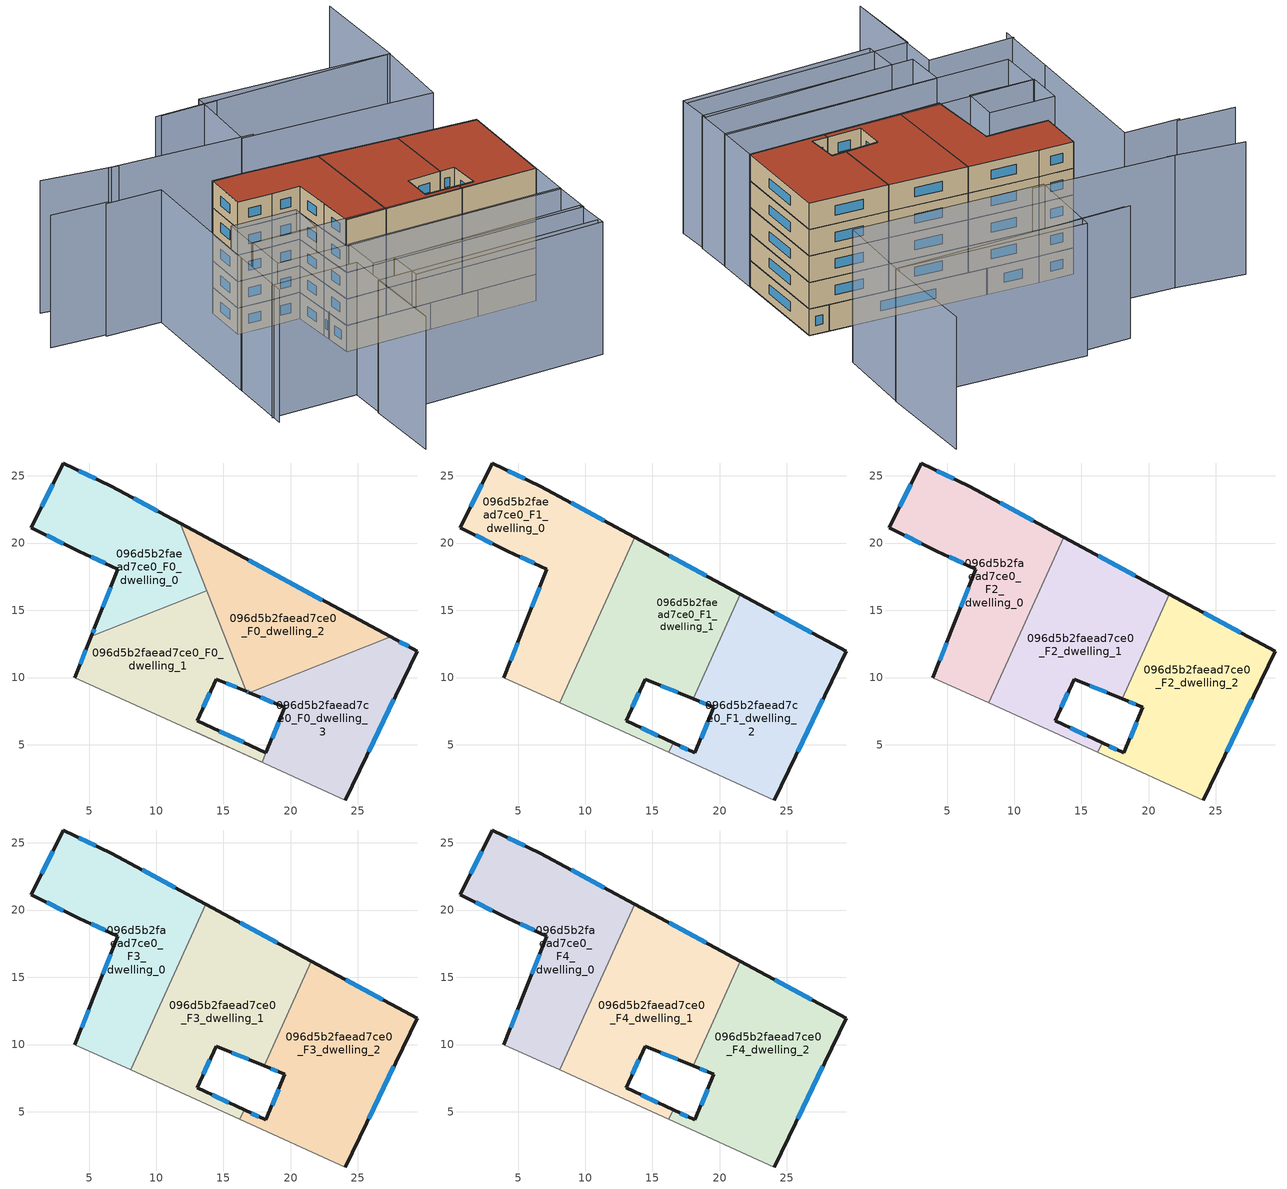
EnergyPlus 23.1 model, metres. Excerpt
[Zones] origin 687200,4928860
096d5b2faead7ce0_F0_dwelling_0
 floor ground (EU_floor_Construction): 13.76,16.45 11.78,21.46 6.65,24.23 3.07,25.96 0.71,21.13 4.23,19.41 7.14,18.07 5.47,13.86 5.16,13.07 z0
 wall outside (EU_wall_Construction): 5.16,13.07 5.47,13.86 7.14,18.07 4.23,19.41 0.71,21.13 3.07,25.96 6.65,24.23 11.78,21.46 z0:3
 wall to 096d5b2faead7ce0_F0_dwelling_1 (EU_wall_Construction): 13.76,16.45 5.16,13.07 z0:3
 wall to 096d5b2faead7ce0_F0_dwelling_2 (EU_wall_Construction): 11.78,21.46 13.76,16.45 z0:3
 window (EU_Window_Construction): 5.26,13.33 5.37,13.6 / 6.02,15.23 6.6,16.7 / 6.2,18.5 5.18,18.97 / 3.09,19.97 1.86,20.57 / 1.48,22.7 2.31,24.39 / 4.24,25.4 5.49,24.79 / 8.32,23.33 10.12,22.36 z0.98:2.02
096d5b2faead7ce0_F0_dwelling_1
 floor ground (EU_floor_Construction): 17.87,3.7 18.16,4.39 13.03,6.78 14.46,9.88 16.7,8.96 13.76,16.45 5.16,13.07 3.95,10 z0
 wall outside (EU_wall_Construction): 3.95,10 5.16,13.07 / 16.7,8.96 14.46,9.88 13.03,6.78 18.16,4.39 z0:3
 wall to 096d5b2faead7ce0_F0_dwelling_3 (EU_wall_Construction): 18.16,4.39 17.87,3.7 z0:3
 wall adiabatic (EU_wall_Construction): 17.87,3.7 3.95,10 z0:3
 wall to 096d5b2faead7ce0_F0_dwelling_2 (EU_wall_Construction): 13.76,16.45 16.7,8.96 z0:3
 window (EU_Window_Construction): 14.7,6 16.49,5.17 / 4.35,11 4.77,12.07 / 15.97,9.26 15.19,9.58 / 14,8.87 13.5,7.79 z0.98:2.02
096d5b2faead7ce0_F0_dwelling_2
 floor ground (EU_floor_Construction): 27.45,13.02 11.78,21.46 16.7,8.96 16.91,8.87 z0
 wall outside (EU_wall_Construction): 11.78,21.46 27.45,13.02 / 16.91,8.87 16.7,8.96 z0:3
 wall to 096d5b2faead7ce0_F0_dwelling_3 (EU_wall_Construction): 27.45,13.02 16.91,8.87 z0:3
 window (EU_Window_Construction): 16.88,18.72 22.36,15.76 / 16.84,8.9 16.77,8.93 z0.98:2.02
096d5b2faead7ce0_F0_dwelling_3
 floor ground (EU_floor_Construction): 24.05,0.89 29.4,11.97 27.45,13.02 16.91,8.87 19.55,7.79 17.87,3.7 12.88,5.95 z0
 wall outside (EU_wall_Construction): 18.16,4.39 19.55,7.79 16.91,8.87 / 27.45,13.02 29.4,11.97 24.05,0.89 z0:3
 wall adiabatic (EU_wall_Construction): 12.89,5.96 17.87,3.7 / 24.05,0.89 12.88,5.95 z0:3
 window (EU_Window_Construction): 18.62,5.49 19.1,6.68 / 18.69,8.14 17.77,8.52 / 28.09,12.68 28.77,12.31 / 27.66,8.36 25.79,4.49 z0.98:2.02
096d5b2faead7ce0_F1_dwelling_0
 floor to 096d5b2faead7ce0_F0_dwelling_0 (EU_floor_Construction): 11.48,15.55 12.88,18.66 11.78,21.46 6.65,24.23 3.07,25.96 0.71,21.13 4.23,19.41 7.14,18.07 5.47,13.86 5.16,13.07 z3
 floor to 096d5b2faead7ce0_F0_dwelling_1 (EU_floor_Construction): 8.11,8.11 11.48,15.55 5.16,13.07 3.95,10 z3
 floor to 096d5b2faead7ce0_F0_dwelling_2 (EU_floor_Construction): 12.89,18.66 13.69,20.44 11.78,21.46 z3
 wall outside (EU_wall_Construction): 3.95,10 5.47,13.86 7.14,18.07 4.23,19.41 0.71,21.13 3.07,25.96 6.65,24.23 13.69,20.44 z3:6
 wall to 096d5b2faead7ce0_F1_dwelling_1 (EU_wall_Construction): 13.69,20.44 8.11,8.11 z3:6
 wall adiabatic (EU_wall_Construction): 8.11,8.11 3.95,10 z3:6
 window (EU_Window_Construction): 1.48,22.7 2.31,24.39 / 4.24,25.4 5.49,24.79 / 8.94,23 11.4,21.67 / 4.45,11.25 4.98,12.6 / 6.02,15.23 6.6,16.7 / 6.2,18.5 5.18,18.97 / 3.09,19.97 1.86,20.57 z3.98:5.02
096d5b2faead7ce0_F1_dwelling_1
 floor outside (EU_floor_Construction): 16.22,4.44 8.11,8.11 16.22,4.44 16.54,5.14 13.03,6.78 16.54,5.14 z3
 floor to 096d5b2faead7ce0_F0_dwelling_1 (EU_floor_Construction): 16.22,4.44 16.54,5.14 13.03,6.78 14.46,9.88 16.7,8.96 13.76,16.45 11.48,15.55 8.11,8.11 z3
 floor to 096d5b2faead7ce0_F0_dwelling_0 (EU_floor_Construction): 13.76,16.45 12.88,18.66 11.48,15.55 z3
 floor to 096d5b2faead7ce0_F0_dwelling_2 (EU_floor_Construction): 18.51,9.5 21.54,16.2 13.69,20.44 12.89,18.66 16.7,8.96 16.91,8.87 z3
 floor to 096d5b2faead7ce0_F0_dwelling_3 (EU_floor_Construction): 18.02,8.42 18.51,9.5 16.91,8.87 z3
 wall outside (EU_wall_Construction): 13.69,20.44 21.54,16.21 / 18.02,8.42 14.46,9.88 13.03,6.78 16.54,5.14 z3:6
 wall to 096d5b2faead7ce0_F1_dwelling_2 (EU_wall_Construction): 16.54,5.14 16.22,4.44 / 21.54,16.21 18.02,8.42 z3:6
 wall adiabatic (EU_wall_Construction): 16.22,4.44 8.11,8.11 z3:6
 window (EU_Window_Construction): 14,8.87 13.5,7.79 / 14.17,6.25 15.4,5.68 / 16.24,19.06 18.99,17.58 / 16.86,8.89 15.62,9.4 z3.98:5.02
096d5b2faead7ce0_F1_dwelling_2
 floor to 096d5b2faead7ce0_F0_dwelling_3 (EU_floor_Construction): 24.05,0.89 29.4,11.97 27.45,13.02 18.51,9.5 18.02,8.42 19.55,7.79 18.16,4.39 17.87,3.7 16.22,4.44 z3
 floor to 096d5b2faead7ce0_F0_dwelling_1 (EU_floor_Construction): 17.87,3.7 18.16,4.39 16.54,5.14 16.22,4.44 z3
 floor to 096d5b2faead7ce0_F0_dwelling_2 (EU_floor_Construction): 27.45,13.02 21.54,16.2 18.51,9.5 z3
 wall outside (EU_wall_Construction): 16.54,5.14 18.16,4.39 19.55,7.79 18.02,8.42 / 21.54,16.21 29.4,11.97 24.05,0.89 z3:6
 wall adiabatic (EU_wall_Construction): 24.05,0.89 16.22,4.44 z3:6
 window (EU_Window_Construction): 17.07,4.9 17.63,4.63 / 18.62,5.49 19.1,6.68 / 19.05,7.99 18.52,8.21 / 24.1,14.83 26.85,13.35 / 27.66,8.36 25.79,4.49 z3.98:5.02
096d5b2faead7ce0_F2_dwelling_0
 floor to 096d5b2faead7ce0_F1_dwelling_0 (EU_floor_Construction): 8.11,8.11 13.69,20.44 6.65,24.23 3.07,25.96 0.71,21.13 4.23,19.41 7.14,18.07 5.47,13.86 3.95,10 z6
 wall outside (EU_wall_Construction): 3.95,10 5.47,13.86 7.14,18.07 4.23,19.41 0.71,21.13 3.07,25.96 6.65,24.23 13.69,20.44 z6:9
 wall to 096d5b2faead7ce0_F2_dwelling_1 (EU_wall_Construction): 13.69,20.44 8.11,8.11 z6:9
 wall adiabatic (EU_wall_Construction): 8.11,8.11 3.95,10 z6:9
 window (EU_Window_Construction): 1.48,22.7 2.31,24.39 / 4.24,25.4 5.49,24.79 / 8.94,23 11.4,21.67 / 4.45,11.25 4.98,12.6 / 6.02,15.23 6.6,16.7 / 6.2,18.5 5.18,18.97 / 3.09,19.97 1.86,20.57 z6.98:8.02
096d5b2faead7ce0_F2_dwelling_1
 floor to 096d5b2faead7ce0_F1_dwelling_1 (EU_floor_Construction): 16.54,5.14 13.03,6.78 14.46,9.88 18.02,8.42 21.54,16.21 13.69,20.44 8.11,8.11 16.22,4.44 z6
 wall outside (EU_wall_Construction): 13.69,20.44 21.54,16.21 / 18.02,8.42 14.46,9.88 13.03,6.78 16.54,5.14 z6:9
 wall to 096d5b2faead7ce0_F2_dwelling_2 (EU_wall_Construction): 16.54,5.14 16.22,4.44 / 21.54,16.21 18.02,8.42 z6:9
 wall adiabatic (EU_wall_Construction): 16.22,4.44 8.11,8.11 z6:9
 window (EU_Window_Construction): 14,8.87 13.5,7.79 / 14.17,6.25 15.4,5.68 / 16.24,19.06 18.99,17.58 / 16.86,8.89 15.62,9.4 z6.98:8.02
096d5b2faead7ce0_F2_dwelling_2
 floor to 096d5b2faead7ce0_F1_dwelling_2 (EU_floor_Construction): 24.05,0.89 29.4,11.97 21.54,16.21 18.02,8.42 19.55,7.79 18.16,4.39 16.54,5.14 16.22,4.44 z6
 wall outside (EU_wall_Construction): 16.54,5.14 18.16,4.39 19.55,7.79 18.02,8.42 / 21.54,16.21 29.4,11.97 24.05,0.89 z6:9
 wall adiabatic (EU_wall_Construction): 24.05,0.89 16.22,4.44 z6:9
 window (EU_Window_Construction): 17.07,4.9 17.63,4.63 / 18.62,5.49 19.1,6.68 / 19.05,7.99 18.52,8.21 / 24.1,14.83 26.85,13.35 / 27.66,8.36 25.79,4.49 z6.98:8.02
096d5b2faead7ce0_F3_dwelling_0
 floor to 096d5b2faead7ce0_F2_dwelling_0 (EU_floor_Construction): 8.11,8.11 13.69,20.44 6.65,24.23 3.07,25.96 0.71,21.13 4.23,19.41 7.14,18.07 5.47,13.86 3.95,10 z9
 wall outside (EU_wall_Construction): 3.95,10 5.47,13.86 7.14,18.07 4.23,19.41 0.71,21.13 3.07,25.96 6.65,24.23 13.69,20.44 z9:12
 wall to 096d5b2faead7ce0_F3_dwelling_1 (EU_wall_Construction): 13.69,20.44 8.11,8.11 z9:12
 wall adiabatic (EU_wall_Construction): 8.11,8.11 3.95,10 z9:12
 window (EU_Window_Construction): 1.48,22.7 2.31,24.39 / 4.24,25.4 5.49,24.79 / 8.94,23 11.4,21.67 / 4.45,11.25 4.98,12.6 / 6.02,15.23 6.6,16.7 / 6.2,18.5 5.18,18.97 / 3.09,19.97 1.86,20.57 z9.98:11.02
096d5b2faead7ce0_F3_dwelling_1
 floor to 096d5b2faead7ce0_F2_dwelling_1 (EU_floor_Construction): 16.54,5.14 13.03,6.78 14.46,9.88 18.02,8.42 21.54,16.21 13.69,20.44 8.11,8.11 16.22,4.44 z9
 wall outside (EU_wall_Construction): 13.69,20.44 21.54,16.21 / 18.02,8.42 14.46,9.88 13.03,6.78 16.54,5.14 z9:12
 wall to 096d5b2faead7ce0_F3_dwelling_2 (EU_wall_Construction): 16.54,5.14 16.22,4.44 / 21.54,16.21 18.02,8.42 z9:12
 wall adiabatic (EU_wall_Construction): 16.22,4.44 8.11,8.11 z9:12
 window (EU_Window_Construction): 14,8.87 13.5,7.79 / 14.17,6.25 15.4,5.68 / 16.24,19.06 18.99,17.58 / 16.86,8.89 15.62,9.4 z9.98:11.02
096d5b2faead7ce0_F3_dwelling_2
 floor to 096d5b2faead7ce0_F2_dwelling_2 (EU_floor_Construction): 24.05,0.89 29.4,11.97 21.54,16.21 18.02,8.42 19.55,7.79 18.16,4.39 16.54,5.14 16.22,4.44 z9
 wall outside (EU_wall_Construction): 16.54,5.14 18.16,4.39 19.55,7.79 18.02,8.42 / 21.54,16.21 29.4,11.97 24.05,0.89 z9:12
 wall adiabatic (EU_wall_Construction): 24.05,0.89 16.22,4.44 z9:12
 window (EU_Window_Construction): 17.07,4.9 17.63,4.63 / 18.62,5.49 19.1,6.68 / 19.05,7.99 18.52,8.21 / 24.1,14.83 26.85,13.35 / 27.66,8.36 25.79,4.49 z9.98:11.02
096d5b2faead7ce0_F4_dwelling_0
 floor to 096d5b2faead7ce0_F3_dwelling_0 (EU_floor_Construction): 8.11,8.11 13.69,20.44 6.65,24.23 3.07,25.96 0.71,21.13 4.23,19.41 7.14,18.07 5.47,13.86 3.95,10 z12
 wall outside (EU_wall_Construction): 3.95,10 5.47,13.86 7.14,18.07 4.23,19.41 0.71,21.13 3.07,25.96 6.65,24.23 13.69,20.44 z12:15
 wall to 096d5b2faead7ce0_F4_dwelling_1 (EU_wall_Construction): 13.69,20.44 8.11,8.11 z12:15
 wall adiabatic (EU_wall_Construction): 8.11,8.11 3.95,10 z12:15
 window (EU_Window_Construction): 1.48,22.7 2.31,24.39 / 4.24,25.4 5.49,24.79 / 8.94,23 11.4,21.67 / 4.45,11.25 4.98,12.6 / 6.02,15.23 6.6,16.7 / 6.2,18.5 5.18,18.97 / 3.09,19.97 1.86,20.57 z12.98:14.02
 roof outside (EU_roof_Construction): 13.69,20.44 8.11,8.11 3.95,10 5.47,13.86 7.14,18.07 4.23,19.41 0.71,21.13 3.07,25.96 6.65,24.23 z15
096d5b2faead7ce0_F4_dwelling_1
 floor to 096d5b2faead7ce0_F3_dwelling_1 (EU_floor_Construction): 16.54,5.14 13.03,6.78 14.46,9.88 18.02,8.42 21.54,16.21 13.69,20.44 8.11,8.11 16.22,4.44 z12
 wall outside (EU_wall_Construction): 13.69,20.44 21.54,16.21 / 18.02,8.42 14.46,9.88 13.03,6.78 16.54,5.14 z12:15
 wall to 096d5b2faead7ce0_F4_dwelling_2 (EU_wall_Construction): 16.54,5.14 16.22,4.44 / 21.54,16.21 18.02,8.42 z12:15
 wall adiabatic (EU_wall_Construction): 16.22,4.44 8.11,8.11 z12:15
 window (EU_Window_Construction): 14,8.87 13.5,7.79 / 14.17,6.25 15.4,5.68 / 16.24,19.06 18.99,17.58 / 16.86,8.89 15.62,9.4 z12.98:14.02
 roof outside (EU_roof_Construction): 21.54,16.21 18.02,8.42 14.46,9.88 13.03,6.78 16.54,5.14 16.22,4.44 8.11,8.11 13.69,20.44 z15
096d5b2faead7ce0_F4_dwelling_2
 floor to 096d5b2faead7ce0_F3_dwelling_2 (EU_floor_Construction): 24.05,0.89 29.4,11.97 21.54,16.21 18.02,8.42 19.55,7.79 18.16,4.39 16.54,5.14 16.22,4.44 z12
 wall outside (EU_wall_Construction): 16.54,5.14 18.16,4.39 19.55,7.79 18.02,8.42 / 21.54,16.21 29.4,11.97 24.05,0.89 z12:15
 wall adiabatic (EU_wall_Construction): 24.05,0.89 16.22,4.44 z12:15
 window (EU_Window_Construction): 17.07,4.9 17.63,4.63 / 18.62,5.49 19.1,6.68 / 19.05,7.99 18.52,8.21 / 24.1,14.83 26.85,13.35 / 27.66,8.36 25.79,4.49 z12.98:14.02
 roof outside (EU_roof_Construction): 29.4,11.97 24.05,0.89 16.22,4.44 16.54,5.14 18.16,4.39 19.55,7.79 18.02,8.42 21.54,16.21 z15
shading: -8.84,-8.73 -5.06,-0.21 / -5.06,-0.21 18.48,-10.64 / -12.15,7.83 -3.16,3.76 / -3.16,3.76 -8.8,-8.71 / -9.05,13.83 -12.52,6.75 / -12.39,34.9 -6.65,31.83 / -7.16,31.8 -1.5,28.98 / -1.5,28.98 -9.09,13.75 / 41.19,38.37 36.19,27.34 / 36.19,27.34 11.24,38.67 / 13.8,28.46 -0.53,36.13 / 17.68,35.69 11.83,38.3 / 0.41,35.56 -6.82,40.13 / -0.17,1.29 20.05,-7.39 / 20.05,-7.39 18.36,-11.32 / 18.36,-11.32 -1.85,-2.64 / -1.85,-2.64 -0.17,1.29 / -0.39,6.69 21.93,-3.5 / 21.93,-3.5 19.93,-7.89 / 19.93,-7.89 -2.39,2.3 / -2.39,2.3 -0.39,6.69 / -5.69,14.8 24.05,0.89 / 24.05,0.89 21.89,-3.73 / 21.89,-3.73 -7.85,10.18 / -7.85,10.18 -5.69,14.8 / 0.84,11.55 -5.81,14.86 / -5.81,14.86 -3.91,18.68 / -3.91,18.68 2.74,15.37 / 2.74,15.37 0.84,11.55 / 16.9,37.34 36.08,27.38 / 36.08,27.38 31.68,18.91 / 31.68,18.91 12.5,28.87 / 12.5,28.87 16.9,37.34 z0:15
[Building]
EU S2 Campaign: North Axis=0; Terrain=City; Solar Distribution=FullExterior
[Site:Location]
Bologna: Latitude=44.5; Longitude=11.25; Time Zone=1; Elevation=37
[SizingPeriod:WeatherFileDays]
AnnualSizingPeriod: Begin Month=1; Begin Day of Month=1; End Month=12; End Day of Month=31; Day of Week for Start Day=Monday; Use Weather File Daylight Saving Period=No; Use Weather File Rain and Snow Indicators=No
[MATERIAL]
EU_InternalMass_Material: Roughness=MediumRough; Thickness=0.1; Conductivity=1; Density=1800; Specific Heat=900; Thermal Absorptance=0.9; Solar Absorptance=0.7; Visible Absorptance=0.7
[MATERIAL:NOMASS] Roughness=MediumRough; Thermal Absorptance=0.9; Solar Absorptance=0.7; Visible Absorptance=0.7
Name | Thermal Resistance
EU_wall_NoMass | 0.905828
EU_roof_NoMass | 0.37593
EU_floor_NoMass | 0.67114
[WINDOWMATERIAL:SIMPLEGLAZINGSYSTEM]
EU_Window_SimpleGlazing: UFactor=4.52486; Solar Heat Gain Coefficient=0.85; Visible Transmittance=0.85
[CONSTRUCTION]
EU_wall_Construction: EU_wall_NoMass
EU_roof_Construction: EU_roof_NoMass
EU_floor_Construction: EU_floor_NoMass
EU_InternalMass_Construction: EU_InternalMass_Material
EU_Window_Construction: EU_Window_SimpleGlazing
[ZONE] Type=1; Multiplier=1; Ceiling Height=autocalculate; Floor Area=autocalculate; Part of Total Floor Area=Yes
Name | Volume
096d5b2faead7ce0_F0_dwelling_0 | 234.347
096d5b2faead7ce0_F1_dwelling_0; 096d5b2faead7ce0_F2_dwelling_0; 096d5b2faead7ce0_F3_dwelling_0; 096d5b2faead7ce0_F4_dwelling_0 | 312.463
096d5b2faead7ce0_F0_dwelling_1 | 232.06
096d5b2faead7ce0_F1_dwelling_1; 096d5b2faead7ce0_F2_dwelling_1; 096d5b2faead7ce0_F3_dwelling_1; 096d5b2faead7ce0_F4_dwelling_1 | 312.473
096d5b2faead7ce0_F0_dwelling_2 | 234.33
096d5b2faead7ce0_F1_dwelling_2; 096d5b2faead7ce0_F2_dwelling_2; 096d5b2faead7ce0_F3_dwelling_2; 096d5b2faead7ce0_F4_dwelling_2 | 312.474
096d5b2faead7ce0_F0_dwelling_3 | 236.6
[INTERNALMASS] Construction=EU_InternalMass_Construction
Name | Zone or ZoneList | Surface Area
096d5b2faead7ce0_F0_dwelling_0_EU_InternalMass | 096d5b2faead7ce0_F0_dwelling_0 | 78.116
096d5b2faead7ce0_F0_dwelling_1_EU_InternalMass | 096d5b2faead7ce0_F0_dwelling_1 | 77.3705
096d5b2faead7ce0_F0_dwelling_2_EU_InternalMass | 096d5b2faead7ce0_F0_dwelling_2 | 78.1115
096d5b2faead7ce0_F0_dwelling_3_EU_InternalMass | 096d5b2faead7ce0_F0_dwelling_3 | 78.872
096d5b2faead7ce0_F1_dwelling_0_EU_InternalMass | 096d5b2faead7ce0_F1_dwelling_0 | 104.154
096d5b2faead7ce0_F1_dwelling_1_EU_InternalMass | 096d5b2faead7ce0_F1_dwelling_1 | 104.158
096d5b2faead7ce0_F1_dwelling_2_EU_InternalMass | 096d5b2faead7ce0_F1_dwelling_2 | 104.158
096d5b2faead7ce0_F2_dwelling_0_EU_InternalMass | 096d5b2faead7ce0_F2_dwelling_0 | 104.154
096d5b2faead7ce0_F2_dwelling_1_EU_InternalMass | 096d5b2faead7ce0_F2_dwelling_1 | 104.158
096d5b2faead7ce0_F2_dwelling_2_EU_InternalMass | 096d5b2faead7ce0_F2_dwelling_2 | 104.158
096d5b2faead7ce0_F3_dwelling_0_EU_InternalMass | 096d5b2faead7ce0_F3_dwelling_0 | 104.154
096d5b2faead7ce0_F3_dwelling_1_EU_InternalMass | 096d5b2faead7ce0_F3_dwelling_1 | 104.158
096d5b2faead7ce0_F3_dwelling_2_EU_InternalMass | 096d5b2faead7ce0_F3_dwelling_2 | 104.158
096d5b2faead7ce0_F4_dwelling_0_EU_InternalMass | 096d5b2faead7ce0_F4_dwelling_0 | 104.154
096d5b2faead7ce0_F4_dwelling_1_EU_InternalMass | 096d5b2faead7ce0_F4_dwelling_1 | 104.158
096d5b2faead7ce0_F4_dwelling_2_EU_InternalMass | 096d5b2faead7ce0_F4_dwelling_2 | 104.158
[OTHEREQUIPMENT] Fuel Type=Electricity; Design Level Calculation Method=Watts/Area; Power per Zone Floor Area=1; Fraction Latent=0; Fraction Radiant=0; Fraction Lost=0; Carbon Dioxide Generation Rate=0; EndUse Subcategory=EU_Step8_InternalGains
Name | Zone or ZoneList or Space or SpaceList | Schedule
EU_Step8_InternalGain_096d5b2faead7ce0_F0_dwelling_0_f000 | 096d5b2faead7ce0_F0_dwelling_0 | EU_Step8_GainSchedule_096d5b2faead7ce0_F0_dwelling_0_f000
EU_Step8_InternalGain_096d5b2faead7ce0_F0_dwelling_1_f000 | 096d5b2faead7ce0_F0_dwelling_1 | EU_Step8_GainSchedule_096d5b2faead7ce0_F0_dwelling_1_f000
EU_Step8_InternalGain_096d5b2faead7ce0_F0_dwelling_2_f000 | 096d5b2faead7ce0_F0_dwelling_2 | EU_Step8_GainSchedule_096d5b2faead7ce0_F0_dwelling_2_f000
EU_Step8_InternalGain_096d5b2faead7ce0_F0_dwelling_3_f000 | 096d5b2faead7ce0_F0_dwelling_3 | EU_Step8_GainSchedule_096d5b2faead7ce0_F0_dwelling_3_f000
EU_Step8_InternalGain_096d5b2faead7ce0_F1_dwelling_0_f000 | 096d5b2faead7ce0_F1_dwelling_0 | EU_Step8_GainSchedule_096d5b2faead7ce0_F1_dwelling_0_f000
EU_Step8_InternalGain_096d5b2faead7ce0_F1_dwelling_1_f000 | 096d5b2faead7ce0_F1_dwelling_1 | EU_Step8_GainSchedule_096d5b2faead7ce0_F1_dwelling_1_f000
EU_Step8_InternalGain_096d5b2faead7ce0_F1_dwelling_2_f000 | 096d5b2faead7ce0_F1_dwelling_2 | EU_Step8_GainSchedule_096d5b2faead7ce0_F1_dwelling_2_f000
EU_Step8_InternalGain_096d5b2faead7ce0_F2_dwelling_0_f000 | 096d5b2faead7ce0_F2_dwelling_0 | EU_Step8_GainSchedule_096d5b2faead7ce0_F2_dwelling_0_f000
EU_Step8_InternalGain_096d5b2faead7ce0_F2_dwelling_1_f000 | 096d5b2faead7ce0_F2_dwelling_1 | EU_Step8_GainSchedule_096d5b2faead7ce0_F2_dwelling_1_f000
EU_Step8_InternalGain_096d5b2faead7ce0_F2_dwelling_2_f000 | 096d5b2faead7ce0_F2_dwelling_2 | EU_Step8_GainSchedule_096d5b2faead7ce0_F2_dwelling_2_f000
EU_Step8_InternalGain_096d5b2faead7ce0_F3_dwelling_0_f000 | 096d5b2faead7ce0_F3_dwelling_0 | EU_Step8_GainSchedule_096d5b2faead7ce0_F3_dwelling_0_f000
EU_Step8_InternalGain_096d5b2faead7ce0_F3_dwelling_1_f000 | 096d5b2faead7ce0_F3_dwelling_1 | EU_Step8_GainSchedule_096d5b2faead7ce0_F3_dwelling_1_f000
EU_Step8_InternalGain_096d5b2faead7ce0_F3_dwelling_2_f000 | 096d5b2faead7ce0_F3_dwelling_2 | EU_Step8_GainSchedule_096d5b2faead7ce0_F3_dwelling_2_f000
EU_Step8_InternalGain_096d5b2faead7ce0_F4_dwelling_0_f000 | 096d5b2faead7ce0_F4_dwelling_0 | EU_Step8_GainSchedule_096d5b2faead7ce0_F4_dwelling_0_f000
EU_Step8_InternalGain_096d5b2faead7ce0_F4_dwelling_1_f000 | 096d5b2faead7ce0_F4_dwelling_1 | EU_Step8_GainSchedule_096d5b2faead7ce0_F4_dwelling_1_f000
EU_Step8_InternalGain_096d5b2faead7ce0_F4_dwelling_2_f000 | 096d5b2faead7ce0_F4_dwelling_2 | EU_Step8_GainSchedule_096d5b2faead7ce0_F4_dwelling_2_f000
[ZONEVENTILATION:DESIGNFLOWRATE] Schedule=EU_AlwaysOn; Design Flow Rate Calculation Method=AirChanges/Hour; Air Changes per Hour=0.73129; Ventilation Type=Natural; Fan Pressure Rise=0; Fan Total Efficiency=1; Constant Term Coefficient=1; Temperature Term Coefficient=0; Velocity Term Coefficient=0; Velocity Squared Term Coefficient=0; Minimum Indoor Temperature=-100; Maximum Indoor Temperature=100; Delta Temperature=-100; Minimum Outdoor Temperature=-100; Maximum Outdoor Temperature=100; Maximum Wind Speed=40
Name | Zone or ZoneList or Space or SpaceList
EU_ConstantAir_096d5b2faead7ce0_F0_dwelling_0 | 096d5b2faead7ce0_F0_dwelling_0
EU_ConstantAir_096d5b2faead7ce0_F0_dwelling_1 | 096d5b2faead7ce0_F0_dwelling_1
EU_ConstantAir_096d5b2faead7ce0_F0_dwelling_2 | 096d5b2faead7ce0_F0_dwelling_2
EU_ConstantAir_096d5b2faead7ce0_F0_dwelling_3 | 096d5b2faead7ce0_F0_dwelling_3
EU_ConstantAir_096d5b2faead7ce0_F1_dwelling_0 | 096d5b2faead7ce0_F1_dwelling_0
EU_ConstantAir_096d5b2faead7ce0_F1_dwelling_1 | 096d5b2faead7ce0_F1_dwelling_1
EU_ConstantAir_096d5b2faead7ce0_F1_dwelling_2 | 096d5b2faead7ce0_F1_dwelling_2
EU_ConstantAir_096d5b2faead7ce0_F2_dwelling_0 | 096d5b2faead7ce0_F2_dwelling_0
EU_ConstantAir_096d5b2faead7ce0_F2_dwelling_1 | 096d5b2faead7ce0_F2_dwelling_1
EU_ConstantAir_096d5b2faead7ce0_F2_dwelling_2 | 096d5b2faead7ce0_F2_dwelling_2
EU_ConstantAir_096d5b2faead7ce0_F3_dwelling_0 | 096d5b2faead7ce0_F3_dwelling_0
EU_ConstantAir_096d5b2faead7ce0_F3_dwelling_1 | 096d5b2faead7ce0_F3_dwelling_1
EU_ConstantAir_096d5b2faead7ce0_F3_dwelling_2 | 096d5b2faead7ce0_F3_dwelling_2
EU_ConstantAir_096d5b2faead7ce0_F4_dwelling_0 | 096d5b2faead7ce0_F4_dwelling_0
EU_ConstantAir_096d5b2faead7ce0_F4_dwelling_1 | 096d5b2faead7ce0_F4_dwelling_1
EU_ConstantAir_096d5b2faead7ce0_F4_dwelling_2 | 096d5b2faead7ce0_F4_dwelling_2
[HVACTEMPLATE:THERMOSTAT] Constant Heating Setpoint=20; Constant Cooling Setpoint=50
EU_HeatOnly_096d5b2faead7ce0_F0_dwelling_0; EU_HeatOnly_096d5b2faead7ce0_F0_dwelling_1; EU_HeatOnly_096d5b2faead7ce0_F0_dwelling_2; EU_HeatOnly_096d5b2faead7ce0_F0_dwelling_3; EU_HeatOnly_096d5b2faead7ce0_F1_dwelling_0; EU_HeatOnly_096d5b2faead7ce0_F1_dwelling_1; EU_HeatOnly_096d5b2faead7ce0_F1_dwelling_2; EU_HeatOnly_096d5b2faead7ce0_F2_dwelling_0; EU_HeatOnly_096d5b2faead7ce0_F2_dwelling_1; EU_HeatOnly_096d5b2faead7ce0_F2_dwelling_2; EU_HeatOnly_096d5b2faead7ce0_F3_dwelling_0; EU_HeatOnly_096d5b2faead7ce0_F3_dwelling_1; EU_HeatOnly_096d5b2faead7ce0_F3_dwelling_2; EU_HeatOnly_096d5b2faead7ce0_F4_dwelling_0; EU_HeatOnly_096d5b2faead7ce0_F4_dwelling_1; EU_HeatOnly_096d5b2faead7ce0_F4_dwelling_2
[HVACTEMPLATE:ZONE:IDEALLOADSAIRSYSTEM] System Availability Schedule=EU_AlwaysOn; Maximum Heating Supply Air Temperature=50; Minimum Cooling Supply Air Temperature=13; Maximum Heating Supply Air Humidity Ratio=0.0156; Minimum Cooling Supply Air Humidity Ratio=0.0077; Heating Limit=NoLimit; Cooling Limit=NoLimit; Heating Availability Schedule=EU_AlwaysOn; Cooling Availability Schedule=EU_CoolingOff; Dehumidification Control Type=ConstantSensibleHeatRatio; Cooling Sensible Heat Ratio=0.7; Dehumidification Setpoint=60; Humidification Control Type=None; Humidification Setpoint=30; Outdoor Air Method=None; Outdoor Air Flow Rate per Person=0.00944; Outdoor Air Flow Rate per Zone Floor Area=0; Outdoor Air Flow Rate per Zone=0; Demand Controlled Ventilation Type=None; Outdoor Air Economizer Type=NoEconomizer; Heat Recovery Type=None; Sensible Heat Recovery Effectiveness=0.7; Latent Heat Recovery Effectiveness=0.65
Name | Template Thermostat
096d5b2faead7ce0_F0_dwelling_0 | EU_HeatOnly_096d5b2faead7ce0_F0_dwelling_0
096d5b2faead7ce0_F0_dwelling_1 | EU_HeatOnly_096d5b2faead7ce0_F0_dwelling_1
096d5b2faead7ce0_F0_dwelling_2 | EU_HeatOnly_096d5b2faead7ce0_F0_dwelling_2
096d5b2faead7ce0_F0_dwelling_3 | EU_HeatOnly_096d5b2faead7ce0_F0_dwelling_3
096d5b2faead7ce0_F1_dwelling_0 | EU_HeatOnly_096d5b2faead7ce0_F1_dwelling_0
096d5b2faead7ce0_F1_dwelling_1 | EU_HeatOnly_096d5b2faead7ce0_F1_dwelling_1
096d5b2faead7ce0_F1_dwelling_2 | EU_HeatOnly_096d5b2faead7ce0_F1_dwelling_2
096d5b2faead7ce0_F2_dwelling_0 | EU_HeatOnly_096d5b2faead7ce0_F2_dwelling_0
096d5b2faead7ce0_F2_dwelling_1 | EU_HeatOnly_096d5b2faead7ce0_F2_dwelling_1
096d5b2faead7ce0_F2_dwelling_2 | EU_HeatOnly_096d5b2faead7ce0_F2_dwelling_2
096d5b2faead7ce0_F3_dwelling_0 | EU_HeatOnly_096d5b2faead7ce0_F3_dwelling_0
096d5b2faead7ce0_F3_dwelling_1 | EU_HeatOnly_096d5b2faead7ce0_F3_dwelling_1
096d5b2faead7ce0_F3_dwelling_2 | EU_HeatOnly_096d5b2faead7ce0_F3_dwelling_2
096d5b2faead7ce0_F4_dwelling_0 | EU_HeatOnly_096d5b2faead7ce0_F4_dwelling_0
096d5b2faead7ce0_F4_dwelling_1 | EU_HeatOnly_096d5b2faead7ce0_F4_dwelling_1
096d5b2faead7ce0_F4_dwelling_2 | EU_HeatOnly_096d5b2faead7ce0_F4_dwelling_2
[SIZING:ZONE] Zone Cooling Design Supply Air Temperature Input Method=SupplyAirTemperature; Zone Cooling Design Supply Air Temperature=13; Zone Heating Design Supply Air Temperature Input Method=SupplyAirTemperature; Zone Heating Design Supply Air Temperature=50; Zone Cooling Design Supply Air Humidity Ratio=0.008; Zone Heating Design Supply Air Humidity Ratio=0.008; Cooling Design Air Flow Method=DesignDay; Cooling Design Air Flow Rate=0; Cooling Minimum Air Flow per Zone Floor Area=0.000762; Cooling Minimum Air Flow=0; Cooling Minimum Air Flow Fraction=0.2; Heating Design Air Flow Method=DesignDay; Heating Design Air Flow Rate=0; Heating Maximum Air Flow per Zone Floor Area=0.002032; Heating Maximum Air Flow=0.141576; Heating Maximum Air Flow Fraction=0.3; Account for Dedicated Outdoor Air System=No; Dedicated Outdoor Air System Control Strategy=NeutralSupplyAir; Dedicated Outdoor Air Low Setpoint Temperature for Design=autosize; Dedicated Outdoor Air High Setpoint Temperature for Design=autosize; Zone Load Sizing Method=Sensible Load Only No Latent Load; Zone Latent Cooling Design Supply Air Humidity Ratio Input Method=HumidityRatioDifference; Zone Cooling Design Supply Air Humidity Ratio Difference=0.005; Zone Latent Heating Design Supply Air Humidity Ratio Input Method=HumidityRatioDifference; Zone Humidification Design Supply Air Humidity Ratio Difference=0.005
096d5b2faead7ce0_F0_dwelling_0; 096d5b2faead7ce0_F0_dwelling_1; 096d5b2faead7ce0_F0_dwelling_2; 096d5b2faead7ce0_F0_dwelling_3; 096d5b2faead7ce0_F1_dwelling_0; 096d5b2faead7ce0_F1_dwelling_1; 096d5b2faead7ce0_F1_dwelling_2; 096d5b2faead7ce0_F2_dwelling_0; 096d5b2faead7ce0_F2_dwelling_1; 096d5b2faead7ce0_F2_dwelling_2; 096d5b2faead7ce0_F3_dwelling_0; 096d5b2faead7ce0_F3_dwelling_1; 096d5b2faead7ce0_F3_dwelling_2; 096d5b2faead7ce0_F4_dwelling_0; 096d5b2faead7ce0_F4_dwelling_1; 096d5b2faead7ce0_F4_dwelling_2
[SCHEDULE:CONSTANT]
Name | Hourly Value
EU_AlwaysOn | 1
EU_CoolingOff | 0
[SCHEDULE:FILE] Column Number=1; Rows to Skip at Top=0; Number of Hours of Data=8760; Column Separator=Comma; Interpolate to Timestep=No; Minutes per Item=60; Adjust Schedule for Daylight Savings=Yes
Name | File
EU_Step8_GainSchedule_096d5b2faead7ce0_F0_dwelling_0_f000 | ../../schedules/096d5b2faead7ce0/096d5b2faead7ce0_F0_dwelling_0_f000_gain.csv
EU_Step8_GainSchedule_096d5b2faead7ce0_F0_dwelling_1_f000 | ../../schedules/096d5b2faead7ce0/096d5b2faead7ce0_F0_dwelling_1_f000_gain.csv
EU_Step8_GainSchedule_096d5b2faead7ce0_F0_dwelling_2_f000 | ../../schedules/096d5b2faead7ce0/096d5b2faead7ce0_F0_dwelling_2_f000_gain.csv
EU_Step8_GainSchedule_096d5b2faead7ce0_F0_dwelling_3_f000 | ../../schedules/096d5b2faead7ce0/096d5b2faead7ce0_F0_dwelling_3_f000_gain.csv
EU_Step8_GainSchedule_096d5b2faead7ce0_F1_dwelling_0_f000 | ../../schedules/096d5b2faead7ce0/096d5b2faead7ce0_F1_dwelling_0_f000_gain.csv
EU_Step8_GainSchedule_096d5b2faead7ce0_F1_dwelling_1_f000 | ../../schedules/096d5b2faead7ce0/096d5b2faead7ce0_F1_dwelling_1_f000_gain.csv
EU_Step8_GainSchedule_096d5b2faead7ce0_F1_dwelling_2_f000 | ../../schedules/096d5b2faead7ce0/096d5b2faead7ce0_F1_dwelling_2_f000_gain.csv
EU_Step8_GainSchedule_096d5b2faead7ce0_F2_dwelling_0_f000 | ../../schedules/096d5b2faead7ce0/096d5b2faead7ce0_F2_dwelling_0_f000_gain.csv
EU_Step8_GainSchedule_096d5b2faead7ce0_F2_dwelling_1_f000 | ../../schedules/096d5b2faead7ce0/096d5b2faead7ce0_F2_dwelling_1_f000_gain.csv
EU_Step8_GainSchedule_096d5b2faead7ce0_F2_dwelling_2_f000 | ../../schedules/096d5b2faead7ce0/096d5b2faead7ce0_F2_dwelling_2_f000_gain.csv
EU_Step8_GainSchedule_096d5b2faead7ce0_F3_dwelling_0_f000 | ../../schedules/096d5b2faead7ce0/096d5b2faead7ce0_F3_dwelling_0_f000_gain.csv
EU_Step8_GainSchedule_096d5b2faead7ce0_F3_dwelling_1_f000 | ../../schedules/096d5b2faead7ce0/096d5b2faead7ce0_F3_dwelling_1_f000_gain.csv
EU_Step8_GainSchedule_096d5b2faead7ce0_F3_dwelling_2_f000 | ../../schedules/096d5b2faead7ce0/096d5b2faead7ce0_F3_dwelling_2_f000_gain.csv
EU_Step8_GainSchedule_096d5b2faead7ce0_F4_dwelling_0_f000 | ../../schedules/096d5b2faead7ce0/096d5b2faead7ce0_F4_dwelling_0_f000_gain.csv
EU_Step8_GainSchedule_096d5b2faead7ce0_F4_dwelling_1_f000 | ../../schedules/096d5b2faead7ce0/096d5b2faead7ce0_F4_dwelling_1_f000_gain.csv
EU_Step8_GainSchedule_096d5b2faead7ce0_F4_dwelling_2_f000 | ../../schedules/096d5b2faead7ce0/096d5b2faead7ce0_F4_dwelling_2_f000_gain.csv
